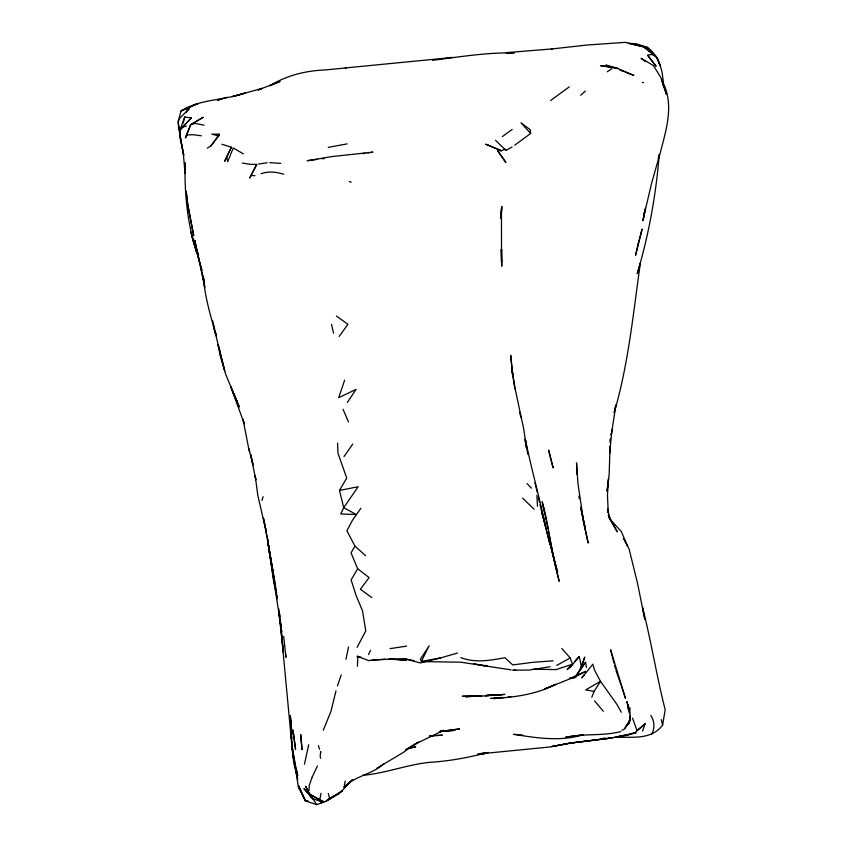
<?xml version="1.0" encoding="UTF-8"?>
<svg xmlns="http://www.w3.org/2000/svg" width="847" height="847" viewBox="0 0 847 847"><rect width="100%" height="100%" fill="white"/><g stroke="black" fill="none" stroke-linecap="round" stroke-linejoin="round"><path stroke-width="1.27" d="M626.039 726.038L628.982 723.582L630.232 719.886L630.232 715.313L626.96 701.538L628.485 710.104M658.892 155.425L658.797 159.892C655.345 198.452 648.262 236.631 637.219 273.719L640.417 262.845C633.217 313.072 628.516 363.903 614.149 412.807L615.642 405.205M185.017 162.433C184.445 192.555 187.155 223.28 196.61 252.004L190.766 232.078M501.35 213.349L501.816 206.456L501.022 218.484L501.466 208.468L501.53 262.369L501.509 249.134M309.06 790.452L309.187 785.571L312.12 777.281M658.585 155.319L658.447 159.035L658.85 155.096M610.073 446.316L609.141 474.489L607.066 491.165L608.548 478.65L607.447 495.029L608.273 512.816L607.797 510.466M610.242 442.558L610.422 438.799L610.285 441.403M610.031 446.613L609.713 453.134L611.608 432.743L615.885 405.11M629.162 720.977L628.982 723.582L628.898 721.051M629.713 713.142L630.073 707.923M357.402 666.208L357.815 657.886L357.243 656.256L360.822 657.134M308.721 744.778L304.422 764.29M645.361 208.256L643.032 220.612L644.503 211.655M643.032 220.612L645.139 209.357M384.189 763.496C372.447 774.529 355.189 775.577 344.073 787.244L345.205 781.103M609.247 738.012C627.415 735.302 649.744 742.353 662.619 725.085L665.17 709.754C656.584 675.895 651.227 641.359 642.534 607.49L644.821 619.348L637.569 583.456L629.12 549.057L623.741 538.512L627.563 546.251L621.38 531.662L609.882 519.042L608.4 515.421M345.978 659.273L348.519 646.97M321.034 793.332L319.785 799.61L322.093 801.484L323.808 801.749L309.801 794.264L305.576 786.238L311.315 797.122L306.921 791.807L313.348 799.346L316.704 804.65L325.195 801.611M632.529 718.14L637.018 730.569L645.086 723.814L642.566 731.173M611.185 434.723L611.608 432.743M611.206 434.638L612.381 429.238M335.973 690.887L330.986 711.247L323.289 730.241M183.143 123.09L184.762 117.002L191.39 117.924L179.755 130.554L179.871 136.907L183.767 155.234L180.093 136.314M643.773 216.557L651.587 183.27L660.829 150.745C666.917 126.976 674.572 102.54 661.369 79.385L666.42 94.229L661.073 77.871L653.376 65.515L641.094 58.284L645.234 61.524M261.967 500.429L263.11 496.67M579.623 670.559L581.582 667.383L584.758 657.092L579.623 670.559L575.378 676.668L544.79 688.897L555.854 684.312C535.833 694.582 512.859 697.769 490.635 698.457L502.006 697.462M337.466 685.89L341.182 674.974M344.613 380.208L338.715 397.677L356.058 389.408L347.344 402.42M256.757 164.371L249.812 177.849L256.757 164.371L250.373 164.339L242.284 163.079M218.759 135.901L219.384 134.186L211.739 134.165L218.759 135.901L210.808 146.076L207.25 148.087M184.762 117.002L179.755 130.554L179.913 135.266L178.219 121.449L181.078 110.925L198.082 103.482L181.078 110.925C200.316 98.855 224.042 100.486 245.037 93.075L232.459 96.558L262.295 88.374L258.155 89.973L280.071 81.407L269.759 85.78C286.519 75.425 305.862 70.672 325.417 69.92L346.37 67.898M591.809 697.314L594.096 691.396L600.481 681.306L594.372 669.829L592.868 664.143L581.794 677.896L584.134 675.006M185.366 138.029L190.67 124.689L203.058 117.373L190.67 124.689L185.514 137.553L187.356 134.885L193.465 134.715L201.3 135.795M651.639 734.317C654.996 728.325 654.54 721.146 650.845 715.387M231.4 147.209L224.561 161.343L231.4 147.209L221.925 144.276M312.183 777.123L317.371 765.963M357.106 647.32L365.777 630.909L362.495 610.74L356.269 596.013L351.113 579.962L357.667 568.75L351.05 552.879L354.935 546.071L346.921 530.836L352.151 520.757L360.886 508.264M368.519 654.583L370.605 650.295M421.383 661.391L429.101 645.838L420.377 659.241L421.383 661.391L440.408 657.971L457.369 653.069M339.488 490.434L358.175 486.729L343.702 507.649L356.259 514.531L340.738 513.991L343.702 507.649L339.488 490.434L346.73 478.047L337.985 453.272L337.593 443.182M624.906 728.621L630.062 720.13M629.755 716.064L630.232 719.886L623.858 729.595L621.92 730.103M344.02 456.565L352.744 444.05M577.538 673.64L585.595 662.29L586.452 667.5M585.595 662.29L575.378 676.668L585.552 671.438L577.22 675.154M571.46 664.884L567.141 669.532L570.317 667.235L572.477 664.207L570.232 658.003L561.868 648.516M339.171 336.418L347.916 324.285L336.471 316.058M210.808 146.076L219.384 134.186M570.317 667.235L579.242 656.52L581.582 667.383M185.842 112.598L189.241 108.67L184.657 108.924M574.922 661.168L579.242 656.52M191.39 117.924L181.787 127.442L179.755 130.554L180.019 133.043M344.073 787.244L352.627 779.568L339.372 793.523L326.074 801.071L342.188 790.971L326.074 801.071M580.65 95.224L585.362 91.074M189.241 108.67L179.892 118.072L178.219 121.449L178.304 124.954M645.086 723.814L634.308 733.195L626.314 735.461L615.833 737.017L636.086 732.846L630.888 733.523M569.269 86.881L550.603 100.528M530.635 133.477L520.969 122.815L530.264 129.729L530.635 133.477L514.764 145.186M512.149 129.464L502.324 136.621M607.246 71.773L611.799 68.723M326.73 800.479L328.816 799.102M331.95 797.048L334.036 795.682M377.084 768.091L403.098 752.549L415.168 744.09L418.736 742.088L405.681 749.828L415.168 744.09L443.648 730.347L439.371 731.66L459.572 728.928L439.572 731.596L454.712 730.347L439.572 731.596M495.527 140.306L505.924 150.395L512.064 146.997M556.701 665.393L570.232 658.003M574.838 676.224L571.725 677.716M195.583 104.499L198.082 103.482M190.67 124.689L195.234 123.397L204.053 125.197M572.477 664.207L556.151 669.585L533.028 669.246M217.478 100.221L222.158 98.76M217.584 100.2L227.155 97.246M261.056 173.773C268.393 170.967 276.355 172.005 283.681 174.249M258.526 164.053L267.186 162.74M487.703 752.591C468.55 757.546 448.963 761.231 429.207 762.374C406.708 764.756 385.353 773.375 362.728 775.312M488.348 752.432L481.477 754.222L487.364 752.909M440.408 657.971L420.44 662.947L403.934 658.627L371.971 659.993M182.973 126.965L186.329 126.139M504.431 697.452L493.812 698.627L499.995 697.557M642.344 82.667L643.561 82.403M408.381 748.42L415.718 746.853L408.159 748.441M485.31 752.559L477.899 754.063L549.735 747.001L569.915 743.147L610.306 738.129L569.915 743.147L551.503 746.599L570.423 743.105L610.941 738.065L630.486 734.169M583.456 734.667C560.65 741.792 536.733 738.012 513.684 734.317L522.79 735.132M328.244 147.367L347.164 143.874M569.787 678.489L575.854 677.346L569.396 678.278M620.809 731.586C602.736 736.244 583.848 733.375 565.627 737.271L582.185 734.857M390.065 648.633L406.602 646.113M432.521 60.317C459.656 56.918 487.046 52.292 514.383 52.927M446.655 58.168L452.16 57.352M550.01 666.737L529.206 670.062L512.806 670.199L515.812 670.178M362.495 153.635L365.089 153.265M367.693 152.884L372.892 152.142L331.59 156.61L307.207 160.739L317.424 159.374M321.902 158.791L324.507 158.453M429.831 736.064L433.495 735.62L430.318 736.001M508.221 696.986L510.847 696.689L508.316 696.912M449.143 57.797L345.322 67.951M385.406 659.125L368.614 660.586L357.243 656.256M485.458 695.652L504.897 694.402L483.372 696.001L462.303 696.276L481.668 695.895L465.734 696.763L479.254 695.779M553.133 660.819L532.922 662.312L512.721 664.927L504.96 657.727C490.222 660.353 475.463 663.222 460.821 657.632M429.26 736.128L442.356 735.175L436.025 735.492M485.553 695.652L499.794 694.731M486.294 695.281L494.087 694.942M496.691 694.826L501.879 694.593M603.18 738.213L605.753 738.15M320.579 802.871L321.447 802.861M497.613 150.681L505.775 162.38L497.613 150.681L501.403 150.734L505.013 149.231L505.924 150.395M269.812 162.677L280.759 163.376M423.458 661.623L460.895 662.195L511.228 669.882M513.229 52.948L505.881 52.673L552.572 48.882L551.323 49.01L586.96 45.029L625.372 42.35L643.678 46.85L656.256 56.707L643.678 46.85L628.368 43.366L635.949 43.695L647.203 47.22C659.538 56.029 663.19 71.519 663.296 85.822M487.48 665.636L481.181 665.244L473.727 663.55M250.648 175.467L254.989 175.678M388.826 659.03L406.359 660.364L397.359 659.421M389.641 658.617L394.787 659.157M323.808 801.749L320.092 801.336L312.448 798.393L303.914 788.589L313.348 799.346M479.021 664.884L486.506 666.144M594.096 691.396L585.701 689.903L600.481 681.306L617.039 704.577L621.296 712.253M403.934 658.627L413.992 660.628M654.847 55.457L651.777 54.526L647.489 55.097L656.076 66.257L648.167 55.955M316.704 804.65L305.449 800.881L298.557 785.762L305.449 800.881L307.969 801.22L305.449 800.881L298.398 787.181L300.357 789.468M611.841 67.209L605.997 65.103L617.59 68.438L633.884 75.447L624.959 71.963M620.036 70.153L623.837 71.529M349.26 181.459L351.209 182.221M322.093 801.484L309.801 794.264L311.315 797.122M243.311 153.879L233.285 147.929L227.684 161.692L226.615 156.833M371.801 597.59L360.367 589.279L369.112 577.601L357.667 568.75M656.256 56.707L644.8 46.85L656.944 57.596L660.194 65.822L656.944 57.596M354.935 546.071L365.692 555.801M522.631 498.152L534.108 509.216M527.035 483.552L531.408 488.19M594.52 700.871L603.329 711.268M647.203 47.22L649.014 49.708M610.285 519.91L617.283 531.821L608.527 515.484L609.649 518.83M271.813 564.377L272.247 566.855L265.651 529.449L266.032 531.09L257.753 495.082L255.222 475.781L255.783 479.815L250.733 454.532L253.168 465.352L248.7 448.455L242.973 419.159L244.307 423.786L230.49 386.01L237.478 402.706L225.673 374.268L220.167 355.708L218.431 345.28M608.347 514.828L610.772 520.45M343.046 409.281L348.477 421.912M237.975 403.903L239.299 406.994L233.073 392.277L237.488 402.738M320.886 752.147L320.642 751.543L320.145 756.657L320.748 758.203M616.034 670.676L620.989 684.81M621.402 685.985L625.552 698.553L610.592 649.776L614.001 663.106M198.59 255.36L195.001 244.529L199.341 261.003L194.725 240.135L204.815 287.292L202.528 275.339M202.084 270.405L191.793 235.54L196.44 251.464M519.645 412.32L520.969 417.582M203.418 277.033C204.762 296.566 210.469 315.317 215.657 334.089L213.412 325.661L224.72 370.721L219.172 349.356M179.395 130.872L180.093 133.233M318.461 745.688L319.446 749.203M328.265 793.48L329.885 799.24M179.913 131.931L178.696 126.161M248.7 448.455L249.674 451.98M534.944 482.832L537.252 492.202M546.484 530.201L541.773 512.054L550.137 544.97L546.791 531.408M541.784 512.043L545.69 526.442C539.433 497.549 531.44 469.047 525.542 440.122L527.755 454.246M614.647 665.52L615.61 669.13M556.108 569.47L559.2 581.307L549.47 539.91L555.844 568.337M297.869 775.82L295.91 768.208L297.011 773.226M213.38 323.798L214.619 328.668M215.244 331.103L216.483 335.984M540.841 508.338L541.466 510.847M297.805 779.685L293.729 762.861L292.067 745.106M661.285 719.537L662.619 725.085M546.601 521.858L542.186 501.72C548.824 524.886 550.592 549.1 557.612 572.159L553.207 555.367L549.343 536.13M331.516 324.369L333.559 333.242M217.901 344.888L218.325 346.741M212.586 320.452L213.073 322.58M581.423 511.175L585.256 528.147L580.798 507.215L583.689 522.43L577.972 483.552L576.542 462.896L576.945 474.447M607.595 508.772L609.882 519.042M538.332 497.073L539.433 502.08M539.984 504.59L540.534 507.088M199.585 261.744L204.212 282.718L203.375 276.186M266.254 530.91L263.449 518.184L267.197 537.718M277.35 598.744L273.359 579.676L269.77 554.203L272.787 570.91L268.658 548.867M542.98 505.447L544.134 510.868M551.302 548.263L552.096 552.011M219.341 348.816L219.849 351.283M296.736 771.543L292.109 747.912L280.113 620.163M548.316 531.08L548.824 533.599M178.336 126.129L179.045 129.697M580.746 507.713L581.201 510.021M524.822 439.244L526.506 447.872L523.7 428.921L515.336 389.673L512.213 371.102L514.764 388.784M546.876 523.075L547.903 528.793M629.797 717.441L630.232 719.886M280.166 619.03L281.659 631.957L278.875 612.317L283.374 652.264L281.151 627.86L271.305 563.911L274.619 581.614L268.319 544.557L271.379 561.9M273.909 576.616L273.517 574.012M274.333 579.157L276.641 593.313M272.681 568.888L273.094 571.45M277.001 595.494L277.35 597.675M276.016 589.353L276.493 592.318M267.483 539.952L270.489 559.306M578.924 496.141L579.306 498.682M512.213 371.102L512.795 375.115L510.709 355.264L512.467 374.522M267.588 538.787L268.118 542.525M268.478 545.023L268.838 547.511M269.187 550.01L270.108 556.543L269.77 554.203M267.588 538.84L268.128 542.631M268.488 545.161L268.848 547.691M269.208 550.222L270.108 556.543M298.313 786.768L291.707 743.031L293.115 757.821L291.993 744.915M278.822 608.94L279.15 611.481M279.468 614.033L279.796 616.574M629.437 713.513L628.326 704.577L628.506 709.648M275.159 585.679L274.841 583.054L275.444 588.072M279.531 613.408L279.902 616.658M283.724 636.415L285.937 657.336L285.492 653.143M180.411 136.769L183.439 154.916L185.027 173.317L185.017 163.64M290.32 715.673L291.675 738.425L290.32 715.673L292.088 734.127M291.22 735.905L291.823 742.48M291.209 735.874L291.77 742.332M536.913 495.294L537.506 506.273M501.202 249.547L501.763 266.18L501.54 249.103M638.289 243.534L635.578 255.243L642.111 229.124L638.289 243.534M614.488 67.548L600.438 65.611L617.59 68.438L614.488 67.548M488.518 145.303L485.585 144.202L501.403 150.734L488.518 145.303M552.847 466.813L548.623 450.117L553.123 467.946L552.847 466.813M588.157 542.842L583.477 521.593L588.157 542.842M193.688 235.71L187.663 204.011L186.192 191.348L187.663 204.011L193.688 235.71M295.561 749.33L293.02 730.22L295.561 749.33M302.008 749.584L300.706 734.593L302.008 749.584"/></g></svg>
